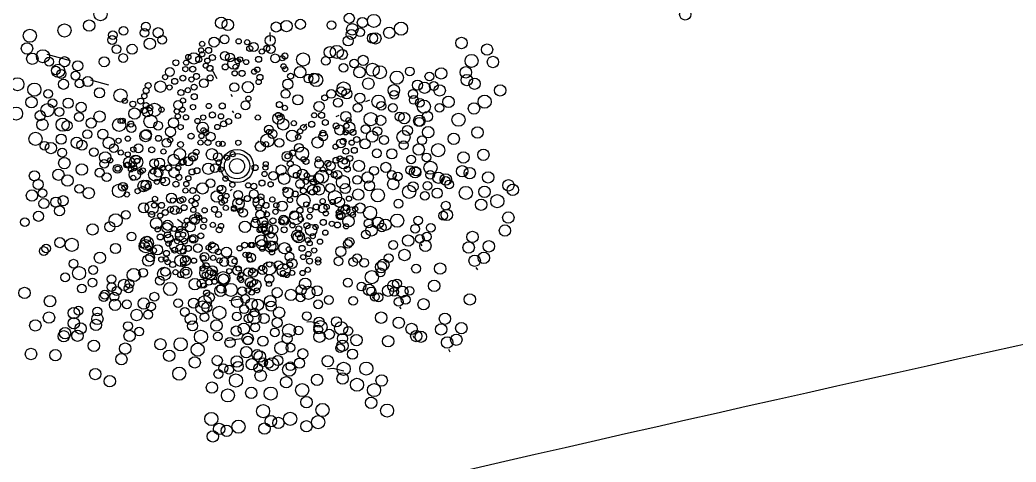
# Model space of a CAD drawing. Header units: millimetres. Extents: x 441061 to 442903, y 4515148 to 4515613.
# Drawn here: x 442230.415 to 442233.111, y 4515583.666 to 4515584.864 of the extents above; entities that cross this region are included whole.
import ezdxf

# ---------------------------------------------------------------- set-up
doc = ezdxf.new("R2010")
doc.units = ezdxf.units.MM
doc.layers.add('01_piscinas', color=254, linetype='Continuous')

msp = doc.modelspace()

# ---------------------------------------------------------------- linework, layer by layer
at = {"layer": '01_piscinas'}
for p, q in [((442231.0932, 4515584.8067), (442231.092, 4515584.8305)), ((442230.5515, 4515584.753), (442230.4885, 4515584.7705)), ((442230.9491, 4515584.705), (442230.9345, 4515584.7309)), ((442230.6556, 4515584.6873), (442230.6072, 4515584.7007)), ((442230.9855, 4515584.6631), (442230.9897, 4515584.6563)), ((442231.2413, 4515584.6611), (442231.2428, 4515584.6605)), ((442231.3513, 4515584.6434), (442231.362, 4515584.648)), ((442230.9895, 4515584.6181), (442230.9927, 4515584.6128)), ((442231.2709, 4515584.6029), (442231.2791, 4515584.6065)), ((442231.1822, 4515584.5719), (442231.1916, 4515584.5823)), ((442231.0599, 4515584.5364), (442231.059, 4515584.5328)), ((442231.2912, 4515584.5433), (442231.2927, 4515584.5427)), ((442231.4797, 4515584.4553), (442231.4782, 4515584.4448)), ((442231.4301, 4515584.4419), (442231.4286, 4515584.4314)), ((442231.5583, 4515584.434), (442231.5564, 4515584.4204)), ((442231.6229, 4515584.4514), (442231.6209, 4515584.4378)), ((442230.9893, 4515584.4045), (442230.9843, 4515584.4008)), ((442231.1713, 4515584.4123), (442231.1762, 4515584.4103)), ((442231.0626, 4515584.3762), (442231.0611, 4515584.3657)), ((442231.0806, 4515584.3486), (442231.0787, 4515584.335)), ((442230.8417, 4515584.3249), (442230.8562, 4515584.3138)), ((442231.1705, 4515584.2783), (442231.1655, 4515584.2745)), ((442231.1969, 4515584.2631), (442231.1919, 4515584.2594)), ((442231.4997, 4515584.2572), (442231.5029, 4515584.2519)), ((442231.6488, 4515584.1939), (442231.653, 4515584.187)), ((442231.0079, 4515584.1673), (442231.0071, 4515584.1637)), ((442231.1223, 4515584.1719), (442231.1215, 4515584.1683)), ((442230.9814, 4515584.1046), (442231.012, 4515584.1088)), ((442231.027, 4515584.1245), (442231.0262, 4515584.1209)), ((442231.3684, 4515584.1149), (442231.3716, 4515584.1097)), ((442231.4425, 4515584.0866), (442231.4457, 4515584.0814)), ((442230.9751, 4515583.9955), (442231.0148, 4515584.001)), ((442231.4782, 4515584.009), (442231.4823, 4515584.0022)), ((442231.5744, 4515583.9722), (442231.5786, 4515583.9654))]:
    msp.add_line(p, q, dxfattribs=at)
at = {"layer": '01_piscinas', "elevation": 0}
msp.add_lwpolyline([(442230.179, 4515583.3087, -0.005815), (442235.4049, 4515584.4796, -0.006954), (442238.9466, 4515585.064)], format="xyb", dxfattribs=at)
at = {"layer": '01_piscinas'}
for points in [[(442230.917, 4515584.1962), (442230.91, 4515584.2081), (442230.91, 4515584.2081), (442230.9045, 4515584.2123)], [(442231.2252, 4515584.0408), (442231.2026, 4515584.0467), (442231.2026, 4515584.0467), (442231.1911, 4515584.0452)], [(442231.292, 4515583.9126), (442231.2626, 4515583.9203), (442231.2626, 4515583.9203), (442231.2476, 4515583.9183)]]:
    msp.add_lwpolyline(points, dxfattribs=at)
for centre, radius in [((442230.6333, 4515584.8797), 0.0178), ((442232.2155, 4515584.8793), 0.0154), ((442230.6023, 4515584.8488), 0.0154), ((442230.756, 4515584.8458), 0.0119), ((442230.9598, 4515584.8562), 0.0154), ((442230.9778, 4515584.8508), 0.0154), ((442231.1085, 4515584.845), 0.0137), ((442231.1363, 4515584.8475), 0.0154), ((442231.1739, 4515584.8523), 0.0137), ((442231.258, 4515584.8501), 0.0119), ((442231.3064, 4515584.8685), 0.0137), ((442231.3418, 4515584.8573), 0.0137), ((442231.373, 4515584.8615), 0.0178), ((442231.4464, 4515584.8405), 0.0178), ((442230.442, 4515584.8213), 0.0178), ((442230.5355, 4515584.8357), 0.0178), ((442230.6665, 4515584.8229), 0.0119), ((442230.6955, 4515584.8346), 0.0119), ((442230.7521, 4515584.8291), 0.0119), ((442230.7892, 4515584.8296), 0.0137), ((442231.3118, 4515584.8249), 0.0137), ((442231.3146, 4515584.8387), 0.0154), ((442231.3358, 4515584.8308), 0.0119), ((442231.377, 4515584.8142), 0.0154), ((442231.4146, 4515584.8295), 0.0154), ((442230.4342, 4515584.7869), 0.0154), ((442230.6648, 4515584.8099), 0.0119), ((442230.7664, 4515584.7997), 0.0154), ((442230.8001, 4515584.8102), 0.0119), ((442230.9081, 4515584.7993), 0.00702), ((442230.9403, 4515584.8042), 0.0137), ((442230.9689, 4515584.8116), 0.0119), ((442231.007, 4515584.8062), 0.00702), ((442231.0302, 4515584.8038), 0.00702), ((442231.0475, 4515584.7908), 0.0119), ((442231.0925, 4515584.8084), 0.0137), ((442231.3035, 4515584.8073), 0.0137), ((442231.369, 4515584.8146), 0.0137), ((442231.6101, 4515584.8017), 0.0154), ((442230.4774, 4515584.7658), 0.0178), ((442230.6764, 4515584.7847), 0.0119), ((442230.7185, 4515584.7847), 0.0137), ((442230.8857, 4515584.76), 0.0154), ((442230.9058, 4515584.7817), 0.00702), ((442230.9081, 4515584.7714), 0.00702), ((442230.9257, 4515584.7817), 0.00808), ((442230.9697, 4515584.7666), 0.0119), ((442231.0369, 4515584.7868), 0.00808), ((442231.0697, 4515584.7786), 0.00702), ((442231.0833, 4515584.7872), 0.00808), ((442231.0939, 4515584.7851), 0.0119), ((442231.2536, 4515584.7765), 0.0154), ((442231.2725, 4515584.7775), 0.0178), ((442231.2875, 4515584.7707), 0.0137), ((442231.6792, 4515584.7837), 0.0154), ((442230.4486, 4515584.7591), 0.0154), ((442230.4939, 4515584.751), 0.0119), ((442230.536, 4515584.751), 0.0137), ((442230.5714, 4515584.7398), 0.0137), ((442230.6433, 4515584.7509), 0.0137), ((442230.6947, 4515584.7609), 0.0119), ((442230.8371, 4515584.7481), 0.00808), ((442230.8651, 4515584.7484), 0.00702), ((442230.8707, 4515584.7638), 0.00702), ((442230.8989, 4515584.7573), 0.00808), ((442230.9223, 4515584.7537), 0.00702), ((442230.9359, 4515584.7622), 0.00808), ((442230.9835, 4515584.7625), 0.0119), ((442230.9931, 4515584.7459), 0.0154), ((442231.0043, 4515584.7525), 0.00702), ((442231.0105, 4515584.7572), 0.00702), ((442231.0275, 4515584.75), 0.00702), ((442231.0609, 4515584.7574), 0.00808), ((442231.1055, 4515584.76), 0.0119), ((442231.125, 4515584.7603), 0.00702), ((442231.132, 4515584.7665), 0.00808), ((442231.1813, 4515584.7569), 0.0178), ((442231.2426, 4515584.7532), 0.0119), ((442231.3195, 4515584.7461), 0.0119), ((442231.344, 4515584.7546), 0.0137), ((442231.6373, 4515584.7531), 0.0178), ((442231.695, 4515584.7502), 0.0154), ((442230.5122, 4515584.7272), 0.0119), ((442230.5184, 4515584.7264), 0.0178), ((442230.5272, 4515584.7177), 0.0119), ((442230.5654, 4515584.7133), 0.0119), ((442230.8209, 4515584.7232), 0.0119), ((442230.8628, 4515584.7308), 0.00702), ((442230.8827, 4515584.7308), 0.00808), ((442230.918, 4515584.7401), 0.00702), ((442230.9294, 4515584.733), 0.00808), ((442230.9706, 4515584.7368), 0.00808), ((442230.9963, 4515584.7194), 0.00702), ((442230.9986, 4515584.7371), 0.00702), ((442231.0162, 4515584.7194), 0.00808), ((442231.0488, 4515584.7239), 0.00702), ((442231.0575, 4515584.7293), 0.00702), ((442231.1285, 4515584.7384), 0.00702), ((442231.1326, 4515584.7309), 0.00702), ((442231.1734, 4515584.7225), 0.0154), ((442231.2906, 4515584.7343), 0.0119), ((442231.3341, 4515584.7224), 0.0154), ((442231.3695, 4515584.7292), 0.0178), ((442231.3888, 4515584.7224), 0.0178), ((442231.4349, 4515584.7079), 0.0178), ((442231.4699, 4515584.7247), 0.0119), ((442231.5231, 4515584.7108), 0.0119), ((442231.5551, 4515584.7193), 0.0154), ((442231.6216, 4515584.7222), 0.0154), ((442230.4082, 4515584.6899), 0.0178), ((442230.5331, 4515584.6898), 0.0137), ((442230.5764, 4515584.6919), 0.0119), ((442230.5986, 4515584.6971), 0.0137), ((442230.7621, 4515584.6865), 0.00808), ((442230.7951, 4515584.6834), 0.0154), ((442230.8078, 4515584.7092), 0.00702), ((442230.8339, 4515584.6978), 0.00808), ((442230.8559, 4515584.7064), 0.00808), ((442230.8792, 4515584.7028), 0.00702), ((442230.8928, 4515584.7113), 0.00808), ((442230.9127, 4515584.6926), 0.0119), ((442230.9299, 4515584.707), 0.00808), ((442231.032, 4515584.6822), 0.0154), ((442231.061, 4515584.696), 0.00702), ((442231.0646, 4515584.7087), 0.00808), ((442231.1401, 4515584.6902), 0.0137), ((442231.1475, 4515584.7118), 0.00808), ((442231.1957, 4515584.7053), 0.0119), ((442231.2102, 4515584.7061), 0.0137), ((442231.2166, 4515584.7014), 0.0178), ((442231.2911, 4515584.6785), 0.0178), ((442231.3579, 4515584.6915), 0.0154), ((442231.4908, 4515584.6873), 0.0137), ((442231.5101, 4515584.6806), 0.0154), ((442231.5352, 4515584.6851), 0.0119), ((442231.6243, 4515584.7013), 0.0154), ((442231.6454, 4515584.6913), 0.0154), ((442230.4542, 4515584.6754), 0.0178), ((442230.4916, 4515584.6639), 0.0119), ((442230.6302, 4515584.6668), 0.0137), ((442230.6871, 4515584.6593), 0.0178), ((442230.7566, 4515584.6726), 0.00808), ((442230.82, 4515584.6813), 0.00702), ((442230.8508, 4515584.6674), 0.00808), ((442230.8693, 4515584.6738), 0.00702), ((442230.8864, 4515584.6821), 0.00808), ((442230.9953, 4515584.6818), 0.0119), ((442231.134, 4515584.6638), 0.0119), ((442231.2576, 4515584.6638), 0.0119), ((442231.2848, 4515584.669), 0.0137), ((442231.2997, 4515584.6637), 0.0137), ((442231.427, 4515584.6735), 0.0154), ((442231.4276, 4515584.6613), 0.0119), ((442231.4787, 4515584.6636), 0.0119), ((442231.5509, 4515584.6733), 0.0154), ((442231.7145, 4515584.6733), 0.0154), ((442230.4464, 4515584.641), 0.0154), ((442230.5033, 4515584.6388), 0.0119), ((442230.5454, 4515584.6387), 0.0137), ((442230.5808, 4515584.6275), 0.0137), ((442230.6987, 4515584.6449), 0.00702), ((442230.7208, 4515584.6362), 0.00808), ((442230.7416, 4515584.6443), 0.00808), ((442230.7517, 4515584.6578), 0.00702), ((442230.7565, 4515584.6325), 0.00808), ((442230.843, 4515584.6337), 0.0119), ((442230.8563, 4515584.6459), 0.00702), ((442230.8869, 4515584.6562), 0.00808), ((442231.0252, 4515584.6328), 0.0119), ((442231.0333, 4515584.6509), 0.00702), ((442231.1172, 4515584.6348), 0.00808), ((442231.1672, 4515584.6476), 0.0137), ((442231.2245, 4515584.6299), 0.0137), ((442231.2397, 4515584.6531), 0.00808), ((442231.2759, 4515584.6399), 0.0119), ((442231.3351, 4515584.6525), 0.0137), ((442231.3851, 4515584.6429), 0.0178), ((442231.393, 4515584.6316), 0.0119), ((442231.4808, 4515584.6475), 0.0119), ((442231.4971, 4515584.6398), 0.0119), ((442231.5079, 4515584.6293), 0.0178), ((442231.5747, 4515584.6424), 0.0154), ((442231.6726, 4515584.6427), 0.0178), ((442230.4045, 4515584.6105), 0.0178), ((442230.4702, 4515584.6049), 0.0137), ((442230.4896, 4515584.6199), 0.0178), ((442230.5216, 4515584.6149), 0.0119), ((442230.6307, 4515584.6023), 0.0154), ((442230.7253, 4515584.6104), 0.0154), ((442230.751, 4515584.6186), 0.00808), ((442230.7599, 4515584.6152), 0.0137), ((442230.7666, 4515584.6257), 0.00808), ((442230.7794, 4515584.6208), 0.0178), ((442230.7983, 4515584.6211), 0.00702), ((442230.8395, 4515584.6163), 0.00702), ((442230.8548, 4515584.6212), 0.00702), ((442230.8834, 4515584.6281), 0.00702), ((442230.9261, 4515584.631), 0.00702), ((442230.9358, 4515584.6068), 0.00808), ((442230.9626, 4515584.6312), 0.00808), ((442231.1137, 4515584.6068), 0.00702), ((442231.1322, 4515584.6259), 0.00702), ((442231.2314, 4515584.6059), 0.00808), ((442231.2968, 4515584.6026), 0.0137), ((442231.3291, 4515584.6261), 0.0119), ((442231.4244, 4515584.6259), 0.0119), ((442231.4427, 4515584.6021), 0.0119), ((442231.4551, 4515584.5982), 0.0154), ((442231.518, 4515584.6024), 0.0137), ((442231.5502, 4515584.6259), 0.0119), ((442231.6438, 4515584.6244), 0.0154), ((442230.4759, 4515584.5805), 0.0154), ((442230.5306, 4515584.5805), 0.0178), ((442230.5425, 4515584.5776), 0.0137), ((442230.5748, 4515584.6011), 0.0119), ((442230.608, 4515584.5849), 0.0137), ((442230.6834, 4515584.5798), 0.0178), ((442230.6875, 4515584.5908), 0.00702), ((442230.6931, 4515584.5909), 0.00702), ((442230.7152, 4515584.5821), 0.00808), ((442230.7685, 4515584.5893), 0.0178), ((442230.7893, 4515584.5776), 0.0119), ((442230.8309, 4515584.5855), 0.0137), ((442230.8424, 4515584.6032), 0.00702), ((442230.8644, 4515584.6004), 0.00702), ((442230.8954, 4515584.5905), 0.00702), ((442230.9096, 4515584.5717), 0.0154), ((442230.9112, 4515584.5999), 0.00702), ((442230.9592, 4515584.6031), 0.00702), ((442230.9663, 4515584.5825), 0.00808), ((442230.9799, 4515584.5891), 0.00808), ((442231.0051, 4515584.6042), 0.00702), ((442231.0589, 4515584.5997), 0.00702), ((442231.1147, 4515584.5971), 0.0154), ((442231.1178, 4515584.5993), 0.00702), ((442231.1276, 4515584.5814), 0.0154), ((442231.1564, 4515584.5843), 0.00702), ((442231.2046, 4515584.5815), 0.00808), ((442231.2115, 4515584.6059), 0.00702), ((442231.2415, 4515584.5864), 0.00808), ((442231.3059, 4515584.5725), 0.0154), ((442231.3044, 4515584.5926), 0.00702), ((442231.3643, 4515584.5954), 0.0178), ((442231.3913, 4515584.5921), 0.0137), ((442231.4959, 4515584.5909), 0.0154), ((442231.4959, 4515584.5883), 0.0119), ((442231.6019, 4515584.5938), 0.0178), ((442230.4571, 4515584.5419), 0.0178), ((442230.5974, 4515584.5545), 0.0119), ((442230.6396, 4515584.5545), 0.0137), ((442230.7165, 4515584.5713), 0.0119), ((442230.7548, 4515584.5498), 0.0154), ((442230.7571, 4515584.554), 0.0137), ((442230.8225, 4515584.5613), 0.0137), ((442230.85, 4515584.5738), 0.00702), ((442230.9119, 4515584.5651), 0.00702), ((442230.9183, 4515584.5594), 0.00808), ((442230.9311, 4515584.5478), 0.0119), ((442230.9492, 4515584.5742), 0.00702), ((442231.0888, 4515584.5673), 0.0119), ((442231.0889, 4515584.5606), 0.00702), ((442231.0988, 4515584.5552), 0.0119), ((442231.1514, 4515584.5504), 0.0154), ((442231.1734, 4515584.5626), 0.00702), ((442231.1826, 4515584.5729), 0.00808), ((442231.2359, 4515584.5484), 0.0119), ((442231.235, 4515584.5572), 0.00808), ((442231.2707, 4515584.5769), 0.00808), ((442231.2808, 4515584.566), 0.0137), ((442231.2964, 4515584.5596), 0.00702), ((442231.2987, 4515584.5772), 0.00702), ((442231.3164, 4515584.5596), 0.00808), ((442231.3507, 4515584.5682), 0.0119), ((442231.3683, 4515584.5481), 0.0154), ((442231.3821, 4515584.5626), 0.0119), ((442231.4529, 4515584.5469), 0.0178), ((442231.4636, 4515584.5648), 0.0137), ((442231.5197, 4515584.56), 0.0154), ((442231.6534, 4515584.5594), 0.0154), ((442230.4816, 4515584.5234), 0.0119), ((442230.499, 4515584.5171), 0.0154), ((442230.5265, 4515584.541), 0.0137), ((442230.5688, 4515584.5316), 0.0154), ((442230.583, 4515584.5249), 0.0137), ((442230.6558, 4515584.5308), 0.0154), ((442230.6819, 4515584.5367), 0.00702), ((442230.707, 4515584.5426), 0.00702), ((442230.79, 4515584.5434), 0.00808), ((442230.812, 4515584.531), 0.0119), ((442230.8217, 4515584.5388), 0.00702), ((442230.8496, 4515584.5266), 0.00808), ((442230.8782, 4515584.5494), 0.00808), ((442230.9039, 4515584.5321), 0.00702), ((442230.9062, 4515584.5498), 0.00702), ((442230.9239, 4515584.5321), 0.00808), ((442230.9528, 4515584.5286), 0.00702), ((442230.9633, 4515584.5285), 0.00702), ((442231.006, 4515584.5314), 0.00702), ((442231.0657, 4515584.5214), 0.0137), ((442231.0846, 4515584.5374), 0.0178), ((442231.081, 4515584.5276), 0.00702), ((442231.1171, 4515584.5314), 0.0119), ((442231.1678, 4515584.5472), 0.00702), ((442231.2206, 4515584.5325), 0.0154), ((442231.2839, 4515584.5296), 0.0119), ((442231.2896, 4515584.5352), 0.00808), ((442231.3129, 4515584.5316), 0.00702), ((442231.3265, 4515584.5401), 0.00808), ((442231.349, 4515584.5287), 0.0137), ((442231.4004, 4515584.5388), 0.0119), ((442231.4536, 4515584.5249), 0.0119), ((442231.5032, 4515584.5383), 0.0119), ((442231.5889, 4515584.542), 0.0154), ((442230.5296, 4515584.5046), 0.0119), ((442230.6152, 4515584.5058), 0.0119), ((442230.6459, 4515584.4918), 0.0154), ((442230.6689, 4515584.5169), 0.0119), ((442230.6881, 4515584.505), 0.00702), ((442230.7068, 4515584.4999), 0.00702), ((442230.722, 4515584.5133), 0.00702), ((442230.7359, 4515584.5163), 0.0119), ((442230.7717, 4515584.5124), 0.00808), ((442230.8034, 4515584.5077), 0.00702), ((442230.8478, 4515584.5009), 0.0154), ((442230.892, 4515584.5061), 0.00808), ((442230.9347, 4515584.5001), 0.0154), ((442231.0026, 4515584.4681), 0.0447), ((442230.9911, 4515584.5003), 0.00702), ((442231.138, 4515584.4941), 0.0137), ((442231.1531, 4515584.5035), 0.00808), ((442231.1703, 4515584.5176), 0.0119), ((442231.1786, 4515584.5019), 0.0178), ((442231.2693, 4515584.521), 0.00702), ((442231.2972, 4515584.5085), 0.00808), ((442231.32, 4515584.5109), 0.00808), ((442231.3808, 4515584.5029), 0.0119), ((442231.4213, 4515584.5014), 0.0137), ((442231.4943, 4515584.5133), 0.0154), ((442231.5469, 4515584.5114), 0.0178), ((442231.6152, 4515584.4917), 0.0154), ((442231.6692, 4515584.4989), 0.0154), ((442230.5352, 4515584.4763), 0.0154), ((442230.643, 4515584.4744), 0.0119), ((442230.6594, 4515584.4838), 0.00702), ((442230.7109, 4515584.4779), 0.0154), ((442230.7072, 4515584.4723), 0.00702), ((442230.7298, 4515584.479), 0.0178), ((442230.7282, 4515584.4863), 0.0119), ((442230.7234, 4515584.4733), 0.00702), ((442230.7324, 4515584.4822), 0.00702), ((442230.7783, 4515584.4757), 0.0119), ((442230.7928, 4515584.4764), 0.0137), ((442230.8312, 4515584.4848), 0.0154), ((442230.8533, 4515584.4779), 0.00808), ((442230.857, 4515584.4796), 0.00808), ((442230.8708, 4515584.481), 0.0119), ((442230.8835, 4515584.4933), 0.0119), ((442230.8822, 4515584.4887), 0.00702), ((442230.9504, 4515584.4927), 0.0119), ((442230.9532, 4515584.4788), 0.00702), ((442231.0026, 4515584.4681), 0.0344), ((442230.9753, 4515584.4909), 0.00702), ((442231.0026, 4515584.4681), 0.0203), ((442231.0802, 4515584.4735), 0.00702), ((442231.1395, 4515584.495), 0.00702), ((442231.1466, 4515584.4743), 0.00808), ((442231.1826, 4515584.4866), 0.00702), ((442231.189, 4515584.4808), 0.00808), ((442231.2249, 4515584.4741), 0.0119), ((442231.2223, 4515584.4869), 0.00702), ((442231.2484, 4515584.4755), 0.00808), ((442231.2563, 4515584.4685), 0.0119), ((442231.2704, 4515584.4841), 0.00808), ((442231.2813, 4515584.488), 0.00808), ((442231.2916, 4515584.4759), 0.0154), ((442231.2938, 4515584.4805), 0.00702), ((442231.3074, 4515584.489), 0.00808), ((442231.3324, 4515584.4686), 0.0154), ((442231.4053, 4515584.4648), 0.0137), ((442231.4738, 4515584.4862), 0.0119), ((442231.5154, 4515584.4918), 0.0119), ((442231.5262, 4515584.4638), 0.0178), ((442230.4542, 4515584.4417), 0.0137), ((442230.5191, 4515584.4449), 0.0154), ((442230.5824, 4515584.459), 0.0154), ((442230.6307, 4515584.4503), 0.0119), ((442230.6794, 4515584.4611), 0.0119), ((442230.6796, 4515584.4614), 0.00702), ((442230.7033, 4515584.4707), 0.00702), ((442230.7157, 4515584.4593), 0.00702), ((442230.726, 4515584.4452), 0.0154), ((442230.7248, 4515584.4628), 0.00702), ((442230.7413, 4515584.4526), 0.00702), ((442230.7477, 4515584.4565), 0.00702), ((442230.7808, 4515584.4452), 0.0178), ((442230.7755, 4515584.4535), 0.00702), ((442230.7899, 4515584.4505), 0.0119), ((442230.8007, 4515584.463), 0.00702), ((442230.8177, 4515584.4632), 0.00808), ((442230.832, 4515584.4505), 0.0137), ((442230.8431, 4515584.4631), 0.00702), ((442230.8807, 4515584.4523), 0.00808), ((442230.8942, 4515584.4557), 0.00808), ((442230.9249, 4515584.4611), 0.0154), ((442230.9428, 4515584.4627), 0.0119), ((442230.9586, 4515584.4592), 0.00702), ((442231.0513, 4515584.464), 0.00808), ((442231.077, 4515584.4467), 0.00702), ((442231.0793, 4515584.4643), 0.00702), ((442231.1005, 4515584.442), 0.0119), ((442231.122, 4515584.4575), 0.0137), ((442231.1579, 4515584.4543), 0.0178), ((442231.1793, 4515584.4462), 0.0137), ((442231.2323, 4515584.4396), 0.0178), ((442231.2345, 4515584.459), 0.00702), ((442231.2515, 4515584.4518), 0.00702), ((442231.2653, 4515584.4451), 0.00808), ((442231.2746, 4515584.4447), 0.0119), ((442231.3009, 4515584.4598), 0.00808), ((442231.3562, 4515584.4376), 0.0154), ((442231.3732, 4515584.4556), 0.0119), ((442231.4217, 4515584.444), 0.0119), ((442231.4373, 4515584.4402), 0.0119), ((442231.4713, 4515584.4574), 0.0119), ((442231.4844, 4515584.4519), 0.0154), ((442231.487, 4515584.4536), 0.0119), ((442231.5254, 4515584.4447), 0.0119), ((442231.5474, 4515584.4368), 0.0154), ((442231.6119, 4515584.4542), 0.0154), ((442231.6323, 4515584.4492), 0.0154), ((442231.6822, 4515584.4377), 0.0154), ((442230.4643, 4515584.4186), 0.0137), ((442230.5439, 4515584.4291), 0.0154), ((442230.6498, 4515584.4381), 0.0119), ((442230.7213, 4515584.4362), 0.00702), ((442230.7498, 4515584.4143), 0.0154), ((442230.7568, 4515584.4167), 0.0137), ((442230.7854, 4515584.4257), 0.00702), ((442230.8016, 4515584.4296), 0.00702), ((442230.8082, 4515584.4267), 0.0119), ((442230.8373, 4515584.4193), 0.00808), ((442230.8451, 4515584.4377), 0.00808), ((442230.8653, 4515584.4196), 0.00702), ((442230.8709, 4515584.435), 0.00702), ((442230.9307, 4515584.4218), 0.0119), ((442230.9712, 4515584.4341), 0.00702), ((442230.9899, 4515584.4176), 0.00702), ((442231.0701, 4515584.4223), 0.00808), ((442231.0935, 4515584.4187), 0.00702), ((442231.1299, 4515584.4342), 0.0154), ((442231.1632, 4515584.443), 0.00808), ((442231.1732, 4515584.4198), 0.0119), ((442231.1889, 4515584.4257), 0.00702), ((442231.1912, 4515584.4433), 0.00702), ((442231.2047, 4515584.4341), 0.00808), ((442231.2088, 4515584.4256), 0.00808), ((442231.2232, 4515584.4346), 0.0137), ((442231.2894, 4515584.4246), 0.0178), ((442231.3278, 4515584.4308), 0.0119), ((442231.361, 4515584.4146), 0.0137), ((442231.4254, 4515584.4197), 0.0154), ((442231.4788, 4515584.4123), 0.0137), ((442231.5178, 4515584.4147), 0.0119), ((442231.5677, 4515584.4318), 0.0154), ((442231.5674, 4515584.4281), 0.0119), ((442231.5765, 4515584.4186), 0.0119), ((442231.7368, 4515584.4161), 0.0154), ((442230.4476, 4515584.3884), 0.0154), ((442230.476, 4515584.395), 0.0119), ((442230.5757, 4515584.4068), 0.0119), ((442230.6013, 4515584.3951), 0.0154), ((442230.683, 4515584.4012), 0.0178), ((442230.6939, 4515584.412), 0.0119), ((442230.6979, 4515584.4103), 0.00702), ((442230.7043, 4515584.3915), 0.00702), ((442230.7336, 4515584.4005), 0.00702), ((442230.7462, 4515584.4065), 0.00702), ((442230.761, 4515584.4137), 0.00702), ((442230.863, 4515584.402), 0.00702), ((442230.8829, 4515584.4019), 0.00808), ((442230.9091, 4515584.4079), 0.0154), ((442230.948, 4515584.386), 0.0154), ((442230.9606, 4515584.4049), 0.0119), ((442230.9566, 4515584.4083), 0.00702), ((442231.0057, 4515584.3899), 0.0119), ((442231.0327, 4515584.4162), 0.00702), ((442231.0478, 4515584.3925), 0.0119), ((442231.0481, 4515584.4137), 0.00808), ((442231.1338, 4515584.4041), 0.00702), ((442231.141, 4515584.3962), 0.0137), ((442231.16, 4515584.3926), 0.00808), ((442231.182, 4515584.4013), 0.00808), ((442231.2065, 4515584.4035), 0.0137), ((442231.2053, 4515584.3976), 0.00702), ((442231.2244, 4515584.4053), 0.0154), ((442231.2189, 4515584.4061), 0.00808), ((442231.255, 4515584.4088), 0.0119), ((442231.2676, 4515584.3842), 0.0178), ((442231.2955, 4515584.4073), 0.0137), ((442231.3307, 4515584.391), 0.0154), ((442231.3834, 4515584.3891), 0.0178), ((442231.4685, 4515584.3986), 0.0178), ((442231.5107, 4515584.3876), 0.0119), ((442231.5443, 4515584.3951), 0.0137), ((442231.6216, 4515584.3956), 0.0178), ((442231.6723, 4515584.3987), 0.0154), ((442231.7487, 4515584.4038), 0.0154), ((442230.4801, 4515584.3667), 0.0137), ((442230.5121, 4515584.3704), 0.0137), ((442230.5322, 4515584.3745), 0.0137), ((442230.7717, 4515584.3552), 0.0178), ((442230.7805, 4515584.3795), 0.00702), ((442230.825, 4515584.3813), 0.0137), ((442230.8292, 4515584.3751), 0.00702), ((442230.8492, 4515584.3751), 0.00808), ((442230.8561, 4515584.3776), 0.00808), ((442230.8794, 4515584.3739), 0.00702), ((442230.8891, 4515584.3657), 0.00808), ((442230.893, 4515584.3824), 0.00808), ((442230.9587, 4515584.3822), 0.00702), ((442230.9616, 4515584.3691), 0.00702), ((442230.9685, 4515584.3752), 0.00808), ((442230.9739, 4515584.3871), 0.00702), ((442231.0067, 4515584.3665), 0.0154), ((442231.0084, 4515584.3715), 0.00808), ((442231.0304, 4515584.3801), 0.00808), ((442231.0613, 4515584.3698), 0.0154), ((442231.0538, 4515584.3765), 0.00702), ((442231.0674, 4515584.385), 0.00808), ((442231.0981, 4515584.3776), 0.00702), ((442231.125, 4515584.3596), 0.0137), ((442231.146, 4515584.3762), 0.00702), ((442231.1825, 4515584.3747), 0.0178), ((442231.1901, 4515584.3643), 0.00702), ((442231.2343, 4515584.3732), 0.00702), ((442231.2613, 4515584.3711), 0.00702), ((442231.2796, 4515584.3707), 0.0137), ((442231.3055, 4515584.3799), 0.00702), ((442231.4393, 4515584.3665), 0.0119), ((442231.5673, 4515584.3609), 0.0119), ((442231.6632, 4515584.3635), 0.0154), ((442231.7068, 4515584.3732), 0.0178), ((442230.4651, 4515584.3322), 0.0137), ((442230.5222, 4515584.3473), 0.0137), ((442230.7019, 4515584.3363), 0.0119), ((442230.7499, 4515584.3551), 0.0137), ((442230.7714, 4515584.3375), 0.00808), ((442230.7782, 4515584.3619), 0.00702), ((442230.7982, 4515584.3619), 0.00808), ((442230.8083, 4515584.3424), 0.00808), ((442230.8224, 4515584.3507), 0.00808), ((442230.8341, 4515584.3488), 0.0119), ((442230.8457, 4515584.3471), 0.00702), ((442230.8593, 4515584.3556), 0.00808), ((442230.8843, 4515584.3496), 0.00702), ((442230.9149, 4515584.3484), 0.00702), ((442230.9417, 4515584.3509), 0.00808), ((442230.9525, 4515584.3369), 0.00808), ((442230.9724, 4515584.3551), 0.00702), ((442230.9944, 4515584.3524), 0.00702), ((442230.9945, 4515584.355), 0.00702), ((442231.0115, 4515584.3478), 0.00702), ((442231.0191, 4515584.3416), 0.0119), ((442231.0609, 4515584.3558), 0.00808), ((442231.0651, 4515584.3371), 0.0119), ((442231.0809, 4515584.3618), 0.00808), ((442231.0834, 4515584.3377), 0.00702), ((442231.1066, 4515584.3445), 0.00702), ((442231.1089, 4515584.3621), 0.00702), ((442231.1617, 4515584.3271), 0.0178), ((442231.157, 4515584.335), 0.0119), ((442231.1729, 4515584.3485), 0.00808), ((442231.2009, 4515584.3489), 0.00702), ((442231.2171, 4515584.3574), 0.00808), ((442231.2346, 4515584.3531), 0.0119), ((442231.2428, 4515584.3401), 0.00702), ((442231.2451, 4515584.3577), 0.00702), ((442231.2778, 4515584.3431), 0.00702), ((442231.2826, 4515584.3343), 0.0119), ((442231.2836, 4515584.3507), 0.00702), ((442231.2959, 4515584.3499), 0.0119), ((442231.2986, 4515584.3555), 0.00808), ((442231.3115, 4515584.3461), 0.0119), ((442231.322, 4515584.3519), 0.00702), ((442231.336, 4515584.3546), 0.0137), ((442231.3626, 4515584.3415), 0.0178), ((442231.5603, 4515584.3339), 0.0119), ((442231.5703, 4515584.336), 0.0154), ((442231.7367, 4515584.3288), 0.0154), ((442230.4282, 4515584.3163), 0.0119), ((442230.6585, 4515584.304), 0.0137), ((442230.674, 4515584.3212), 0.0178), ((442230.7836, 4515584.3131), 0.0154), ((442230.7947, 4515584.3339), 0.00702), ((442230.8149, 4515584.3079), 0.0137), ((442230.8668, 4515584.3205), 0.00702), ((442230.8758, 4515584.3036), 0.0137), ((442230.8879, 4515584.3237), 0.0137), ((442230.8858, 4515584.3211), 0.00808), ((442230.8951, 4515584.3351), 0.00702), ((442230.8997, 4515584.3291), 0.00702), ((442230.9138, 4515584.3215), 0.00702), ((442231.024, 4515584.3036), 0.0154), ((442231.0527, 4515584.313), 0.0119), ((442231.0516, 4515584.3229), 0.00702), ((442231.0728, 4515584.3164), 0.0137), ((442231.0777, 4515584.3115), 0.00808), ((442231.0997, 4515584.3201), 0.00808), ((442231.1231, 4515584.3164), 0.00702), ((442231.128, 4515584.3233), 0.0119), ((442231.1311, 4515584.3199), 0.0119), ((442231.1754, 4515584.3244), 0.00702), ((442231.1986, 4515584.3312), 0.00702), ((442231.236, 4515584.3157), 0.00808), ((442231.2593, 4515584.312), 0.00702), ((442231.2744, 4515584.3087), 0.00808), ((442231.2813, 4515584.333), 0.00702), ((442231.3042, 4515584.3187), 0.0154), ((442231.3162, 4515584.336), 0.00702), ((442231.3589, 4515584.3129), 0.0119), ((442231.3838, 4515584.3145), 0.0154), ((442231.4042, 4515584.3094), 0.0154), ((442231.436, 4515584.3205), 0.0178), ((442231.4926, 4515584.3207), 0.0119), ((442230.6117, 4515584.2968), 0.0154), ((442230.7877, 4515584.2969), 0.00702), ((442230.8125, 4515584.3013), 0.0137), ((442230.8148, 4515584.2822), 0.00808), ((442230.832, 4515584.298), 0.00702), ((442230.8534, 4515584.2803), 0.0178), ((442230.8485, 4515584.2979), 0.00702), ((442230.8614, 4515584.3083), 0.00702), ((442230.9115, 4515584.3038), 0.00702), ((442230.9373, 4515584.3089), 0.00702), ((442230.9544, 4515584.2955), 0.00808), ((442230.9593, 4515584.3061), 0.00702), ((442231.0638, 4515584.295), 0.00702), ((442231.0719, 4515584.3008), 0.0119), ((442231.0838, 4515584.2978), 0.0154), ((442231.0759, 4515584.296), 0.00702), ((442231.0808, 4515584.2878), 0.00702), ((442231.1015, 4515584.297), 0.0119), ((442231.1302, 4515584.2958), 0.00808), ((442231.1524, 4515584.3078), 0.00702), ((442231.1657, 4515584.2798), 0.0154), ((442231.1696, 4515584.2755), 0.0154), ((442231.1697, 4515584.2982), 0.00808), ((442231.1917, 4515584.3068), 0.00808), ((442231.2033, 4515584.295), 0.0154), ((442231.2151, 4515584.3032), 0.00702), ((442231.2415, 4515584.288), 0.00702), ((442231.2978, 4515584.305), 0.00702), ((442231.3513, 4515584.2829), 0.0119), ((442231.3666, 4515584.2942), 0.0154), ((442231.3946, 4515584.3021), 0.0119), ((442231.4847, 4515584.2985), 0.0119), ((442231.5268, 4515584.301), 0.0119), ((442231.6396, 4515584.2764), 0.0154), ((442231.7276, 4515584.2936), 0.0154), ((442230.523, 4515584.2609), 0.0137), ((442230.5553, 4515584.2548), 0.0178), ((442230.7172, 4515584.2773), 0.0119), ((442230.7554, 4515584.2513), 0.0178), ((442230.7585, 4515584.2598), 0.0178), ((442230.7598, 4515584.2701), 0.00808), ((442230.7948, 4515584.2762), 0.00808), ((442230.8179, 4515584.2715), 0.0119), ((442230.8173, 4515584.2581), 0.00702), ((442230.8377, 4515584.2542), 0.0178), ((442230.8405, 4515584.2649), 0.00702), ((442230.8428, 4515584.2825), 0.00702), ((442230.8564, 4515584.2823), 0.00702), ((442230.8604, 4515584.2649), 0.00808), ((442230.8849, 4515584.2711), 0.0119), ((442230.8826, 4515584.2708), 0.00808), ((442230.9046, 4515584.2794), 0.00808), ((442230.935, 4515584.2551), 0.00808), ((442231.0678, 4515584.2664), 0.0154), ((442231.0699, 4515584.2553), 0.0137), ((442231.0939, 4515584.2709), 0.0178), ((442231.0926, 4515584.2506), 0.0154), ((442231.0996, 4515584.2514), 0.0137), ((442231.0946, 4515584.2811), 0.00808), ((442231.1679, 4515584.2827), 0.00702), ((442231.1728, 4515584.2745), 0.00702), ((442231.1943, 4515584.2675), 0.00702), ((442231.1992, 4515584.2594), 0.00702), ((442231.2074, 4515584.2785), 0.00702), ((442231.2271, 4515584.2635), 0.00702), ((442231.3024, 4515584.2577), 0.0119), ((442231.3072, 4515584.2626), 0.0119), ((442231.4253, 4515584.2546), 0.0119), ((442231.4657, 4515584.2664), 0.0154), ((442231.4972, 4515584.2711), 0.0119), ((442231.5122, 4515584.2522), 0.0154), ((442231.5163, 4515584.277), 0.0119), ((442231.6294, 4515584.2476), 0.0154), ((442231.684, 4515584.2509), 0.0154), ((442230.4795, 4515584.2381), 0.0119), ((442230.4861, 4515584.245), 0.0119), ((442230.6737, 4515584.245), 0.0137), ((442230.7459, 4515584.2536), 0.00702), ((442230.7579, 4515584.2546), 0.00702), ((442230.7629, 4515584.2464), 0.00702), ((442230.7767, 4515584.2397), 0.00808), ((442230.7875, 4515584.2413), 0.0137), ((442230.8117, 4515584.2319), 0.00808), ((442230.8337, 4515584.2405), 0.00808), ((442230.8508, 4515584.2435), 0.0137), ((442230.857, 4515584.2368), 0.00702), ((442230.8706, 4515584.2454), 0.00808), ((442230.8965, 4515584.246), 0.0119), ((442230.9257, 4515584.2476), 0.00702), ((442230.9386, 4515584.246), 0.0137), ((442230.9519, 4515584.2361), 0.00808), ((442230.974, 4515584.2348), 0.0137), ((442231.0096, 4515584.2454), 0.00702), ((442231.0232, 4515584.254), 0.00808), ((442231.04, 4515584.2546), 0.00702), ((442231.0441, 4515584.2546), 0.00702), ((442231.071, 4515584.2447), 0.00702), ((442231.0867, 4515584.2541), 0.00702), ((442231.0971, 4515584.2346), 0.00702), ((442231.1312, 4515584.2456), 0.0154), ((442231.1428, 4515584.2429), 0.00702), ((442231.1785, 4515584.2455), 0.00808), ((442231.1958, 4515584.2302), 0.00702), ((442231.2115, 4515584.2396), 0.00702), ((442231.2832, 4515584.2368), 0.0137), ((442231.4559, 4515584.2274), 0.0154), ((442230.5603, 4515584.2038), 0.0119), ((442230.6315, 4515584.2201), 0.0154), ((442230.7625, 4515584.2125), 0.0154), ((442230.7674, 4515584.2207), 0.0119), ((442230.7977, 4515584.2154), 0.00702), ((442230.8098, 4515584.2163), 0.00702), ((442230.8147, 4515584.2082), 0.00702), ((442230.8285, 4515584.2015), 0.00808), ((442230.8495, 4515584.2121), 0.0154), ((442230.8634, 4515584.2122), 0.0137), ((442230.8641, 4515584.2161), 0.00808), ((442230.886, 4515584.2121), 0.00702), ((442230.9148, 4515584.2222), 0.0119), ((442230.9116, 4515584.2192), 0.00702), ((442230.9379, 4515584.2196), 0.00702), ((442230.955, 4515584.2124), 0.00702), ((442230.968, 4515584.2084), 0.0119), ((442230.9893, 4515584.2102), 0.0137), ((442230.996, 4515584.2105), 0.00702), ((442231.0256, 4515584.228), 0.00702), ((442231.0342, 4515584.2277), 0.00702), ((442231.0407, 4515584.2202), 0.0119), ((442231.0371, 4515584.2146), 0.00702), ((442231.0901, 4515584.1914), 0.0178), ((442231.0901, 4515584.2019), 0.00702), ((442231.1148, 4515584.1998), 0.0119), ((442231.1444, 4515584.2228), 0.0119), ((442231.1512, 4515584.2042), 0.0137), ((442231.1816, 4515584.2218), 0.00702), ((442231.1987, 4515584.2109), 0.00808), ((442231.222, 4515584.2073), 0.00702), ((442231.2222, 4515584.215), 0.00702), ((442231.2771, 4515584.2104), 0.0119), ((442231.317, 4515584.2086), 0.0119), ((442231.3277, 4515584.2186), 0.0119), ((442231.3468, 4515584.2064), 0.0119), ((442231.3923, 4515584.1946), 0.0154), ((442231.3986, 4515584.2009), 0.0154), ((442231.413, 4515584.2188), 0.0119), ((442231.6456, 4515584.2119), 0.0154), ((442231.6704, 4515584.2197), 0.0154), ((442230.5751, 4515584.1781), 0.0178), ((442230.6132, 4515584.1867), 0.0119), ((442230.7229, 4515584.1732), 0.0178), ((442230.7486, 4515584.1793), 0.0119), ((442230.8052, 4515584.1762), 0.0178), ((442230.8084, 4515584.1818), 0.0119), ((442230.8363, 4515584.1809), 0.00702), ((442230.8501, 4515584.1742), 0.00808), ((442230.8646, 4515584.1794), 0.0154), ((442230.8573, 4515584.2018), 0.00702), ((442230.8644, 4515584.1811), 0.00808), ((442230.9194, 4515584.1793), 0.0178), ((442230.9094, 4515584.191), 0.00702), ((442230.9187, 4515584.1985), 0.00808), ((442230.9304, 4515584.1736), 0.0137), ((442230.9357, 4515584.1848), 0.0137), ((442230.9387, 4515584.179), 0.00808), ((442230.9654, 4515584.1648), 0.0178), ((442230.9816, 4515584.1838), 0.00702), ((442231.0029, 4515584.1851), 0.0119), ((442231.0069, 4515584.1907), 0.00702), ((442231.033, 4515584.1808), 0.0119), ((442231.0457, 4515584.1791), 0.0119), ((442231.0447, 4515584.1852), 0.00702), ((442231.0717, 4515584.1867), 0.0119), ((442231.07, 4515584.1921), 0.00702), ((442231.1287, 4515584.1864), 0.0178), ((442231.1271, 4515584.1787), 0.00702), ((442231.1334, 4515584.1954), 0.00702), ((442231.1459, 4515584.2014), 0.00702), ((442231.152, 4515584.1789), 0.00702), ((442231.1798, 4515584.1786), 0.00702), ((442231.194, 4515584.187), 0.00702), ((442231.3673, 4515584.1674), 0.0178), ((442231.391, 4515584.1803), 0.0119), ((442231.487, 4515584.1905), 0.0119), ((442231.5521, 4515584.1906), 0.0154), ((442230.5374, 4515584.1668), 0.0119), ((442230.6112, 4515584.1526), 0.0119), ((442230.6629, 4515584.162), 0.0119), ((442230.6968, 4515584.1464), 0.0154), ((442230.7118, 4515584.1496), 0.0119), ((442230.7936, 4515584.1579), 0.0119), ((442230.8884, 4515584.1484), 0.0154), ((442230.9065, 4515584.1498), 0.0119), ((442230.9165, 4515584.1731), 0.00808), ((442230.9267, 4515584.1536), 0.00808), ((442230.9417, 4515584.1553), 0.00702), ((442230.9658, 4515584.1624), 0.0137), ((442231.0106, 4515584.1639), 0.00702), ((442231.0127, 4515584.1741), 0.00702), ((442231.014, 4515584.1593), 0.00702), ((442231.0386, 4515584.1528), 0.0137), ((442231.0381, 4515584.148), 0.00702), ((442231.0522, 4515584.1459), 0.0154), ((442231.0506, 4515584.154), 0.00702), ((442231.09, 4515584.1629), 0.0119), ((442231.0891, 4515584.1492), 0.00702), ((442231.1376, 4515584.1732), 0.00702), ((442231.1869, 4515584.1492), 0.0154), ((442231.3026, 4515584.1524), 0.0119), ((442231.4253, 4515584.1437), 0.0154), ((442231.4354, 4515584.1501), 0.0119), ((442231.5361, 4515584.144), 0.0154), ((442230.4276, 4515584.1246), 0.0154), ((442230.5827, 4515584.1364), 0.0119), ((442230.6446, 4515584.12), 0.0119), ((442230.6628, 4515584.1407), 0.0119), ((442230.6769, 4515584.1298), 0.0119), ((442230.7089, 4515584.1372), 0.0119), ((442230.8216, 4515584.1354), 0.0178), ((442230.9131, 4515584.145), 0.00702), ((442230.9202, 4515584.1243), 0.00808), ((442230.9576, 4515584.1304), 0.0154), ((442230.9597, 4515584.136), 0.0119), ((442230.9854, 4515584.1328), 0.0178), ((442231.0167, 4515584.1294), 0.0119), ((442231.0318, 4515584.1313), 0.00702), ((442231.0423, 4515584.1258), 0.00702), ((442231.0567, 4515584.1315), 0.00702), ((442231.1109, 4515584.1255), 0.0137), ((442231.1484, 4515584.1193), 0.0154), ((442231.1764, 4515584.1328), 0.0137), ((442231.1957, 4515584.125), 0.0178), ((442231.2192, 4515584.1303), 0.0137), ((442231.3392, 4515584.1418), 0.0119), ((442231.3595, 4515584.1331), 0.0154), ((442231.3659, 4515584.1288), 0.0119), ((442231.4113, 4515584.1307), 0.0154), ((442231.4275, 4515584.1279), 0.0119), ((442231.4501, 4515584.1279), 0.0154), ((442231.4695, 4515584.1305), 0.0119), ((442230.4964, 4515584.1023), 0.0154), ((442230.6418, 4515584.1136), 0.0119), ((442230.6724, 4515584.0926), 0.0154), ((442230.6704, 4515584.1147), 0.0119), ((442230.7046, 4515584.0938), 0.0119), ((442230.7501, 4515584.0959), 0.0154), ((442230.7789, 4515584.1144), 0.0119), ((442230.843, 4515584.0969), 0.0119), ((442230.8852, 4515584.0969), 0.0137), ((442230.9087, 4515584.0852), 0.0178), ((442230.9157, 4515584.0999), 0.0178), ((442230.9275, 4515584.1125), 0.0137), ((442231.0029, 4515584.1002), 0.0154), ((442231.0248, 4515584.1084), 0.0119), ((442231.0422, 4515584.0946), 0.0154), ((442231.0587, 4515584.0924), 0.0154), ((442231.0924, 4515584.1023), 0.0154), ((442231.0949, 4515584.0889), 0.0137), ((442231.1743, 4515584.1127), 0.0119), ((442231.2222, 4515584.0939), 0.0119), ((442231.2512, 4515584.1056), 0.0119), ((442231.3171, 4515584.1033), 0.0119), ((442231.3757, 4515584.1141), 0.0119), ((442231.3853, 4515584.1127), 0.0119), ((442231.44, 4515584.1005), 0.0119), ((442231.459, 4515584.1065), 0.0119), ((442231.5075, 4515584.0939), 0.0154), ((442231.6324, 4515584.1072), 0.0154), ((442230.561, 4515584.0702), 0.0154), ((442230.5737, 4515584.0766), 0.0119), ((442230.6245, 4515584.0741), 0.0119), ((442230.7309, 4515584.0649), 0.0154), ((442230.7619, 4515584.0658), 0.0119), ((442230.7698, 4515584.088), 0.0119), ((442230.8613, 4515584.0731), 0.0119), ((442230.9206, 4515584.0857), 0.0137), ((442230.9547, 4515584.0707), 0.0178), ((442231.0219, 4515584.0805), 0.0119), ((442231.0494, 4515584.0583), 0.0178), ((442231.05, 4515584.0714), 0.0119), ((442231.1162, 4515584.0713), 0.0154), ((442230.4567, 4515584.0368), 0.0154), ((442230.4937, 4515584.0579), 0.0154), ((442230.5608, 4515584.0425), 0.0154), ((442230.6208, 4515584.038), 0.0154), ((442230.6246, 4515584.0541), 0.0154), ((442230.8777, 4515584.0543), 0.0154), ((442230.8823, 4515584.0357), 0.0137), ((442230.9145, 4515584.0593), 0.0119), ((442230.9469, 4515584.0363), 0.0154), ((442231.0021, 4515584.061), 0.0119), ((442231.0335, 4515584.0553), 0.0119), ((442231.0756, 4515584.0553), 0.0137), ((442231.111, 4515584.0441), 0.0137), ((442231.1913, 4515584.0619), 0.0119), ((442231.2285, 4515584.0322), 0.0178), ((442231.2245, 4515584.0457), 0.0137), ((442231.2716, 4515584.0462), 0.0137), ((442231.3925, 4515584.0577), 0.0154), ((442231.4401, 4515584.0439), 0.0154), ((442231.5652, 4515584.0548), 0.0154), ((442230.5335, 4515584.0072), 0.0154), ((442230.5372, 4515584.0156), 0.0154), ((442230.5707, 4515584.0087), 0.0154), ((442230.5792, 4515584.0283), 0.0154), ((442230.7075, 4515584.0348), 0.0119), ((442230.7118, 4515584.0082), 0.0154), ((442230.7377, 4515584.02), 0.0119), ((442230.9049, 4515584.0058), 0.0178), ((442231.0004, 4515584.0215), 0.0137), ((442231.0209, 4515584.0277), 0.0154), ((442231.0518, 4515584.0315), 0.0119), ((442231.105, 4515584.0177), 0.0119), ((442231.1434, 4515584.0228), 0.0178), ((442231.1691, 4515584.0228), 0.0119), ((442231.2258, 4515584.0061), 0.0154), ((442231.2224, 4515584.0256), 0.0119), ((442231.2523, 4515584.0126), 0.0137), ((442231.2842, 4515584.0289), 0.0178), ((442231.3036, 4515584.0216), 0.0119), ((442231.4749, 4515584.0271), 0.0154), ((442231.4876, 4515584.0079), 0.0154), ((442231.5001, 4515584.0061), 0.0154), ((442231.555, 4515584.0259), 0.0154), ((442231.6096, 4515584.0292), 0.0154), ((442230.6152, 4515583.9815), 0.0154), ((442230.7952, 4515583.9855), 0.0154), ((442230.8499, 4515583.9855), 0.0178), ((442230.9504, 4515584.0066), 0.0119), ((442230.9836, 4515583.9904), 0.0137), ((442231.0314, 4515584.0005), 0.0154), ((442231.0322, 4515583.9957), 0.0119), ((442231.0727, 4515583.9942), 0.0137), ((442231.1382, 4515584.0015), 0.0137), ((442231.2881, 4515583.9817), 0.0154), ((442231.2877, 4515584.0015), 0.0137), ((442231.3257, 4515583.9969), 0.0154), ((442231.4115, 4515583.9938), 0.0154), ((442231.5712, 4515583.9903), 0.0154), ((442231.596, 4515583.998), 0.0154), ((442230.445, 4515583.9592), 0.0154), ((442230.5111, 4515583.9559), 0.0154), ((442230.7, 4515583.9739), 0.0154), ((442230.819, 4515583.9546), 0.0154), ((442230.896, 4515583.971), 0.0178), ((442231.0276, 4515583.9642), 0.0154), ((442231.0567, 4515583.9576), 0.0137), ((442231.0642, 4515583.9523), 0.0154), ((442231.1226, 4515583.9752), 0.0178), ((442231.1472, 4515583.9763), 0.0119), ((442231.1804, 4515583.96), 0.0137), ((442231.2817, 4515583.975), 0.0119), ((442231.3149, 4515583.9588), 0.0137), ((442230.6897, 4515583.9451), 0.0154), ((442230.8881, 4515583.9366), 0.0154), ((442230.9491, 4515583.9413), 0.0137), ((442231.0019, 4515583.9388), 0.0154), ((442231.0427, 4515583.9315), 0.0154), ((442231.073, 4515583.9368), 0.0119), ((442231.0887, 4515583.9329), 0.0119), ((442231.0975, 4515583.9315), 0.0178), ((442231.1132, 4515583.9415), 0.0137), ((442231.1715, 4515583.9346), 0.0137), ((442231.2479, 4515583.94), 0.0154), ((442230.619, 4515583.9049), 0.0154), ((442230.8462, 4515583.906), 0.0178), ((442230.9521, 4515583.905), 0.0119), ((442230.9654, 4515583.9206), 0.0119), ((442230.9811, 4515583.9167), 0.0119), ((442231.0056, 4515583.9252), 0.0137), ((442231.0598, 4515583.9212), 0.0119), ((442231.0665, 4515583.9006), 0.0154), ((442231.1435, 4515583.9169), 0.0178), ((442231.147, 4515583.9261), 0.0119), ((442231.2911, 4515583.919), 0.0178), ((442231.3524, 4515583.9197), 0.0178), ((442230.6582, 4515583.8855), 0.0154), ((442230.9997, 4515583.8875), 0.0178), ((442231.1357, 4515583.8826), 0.0154), ((442231.2191, 4515583.8892), 0.0154), ((442231.2883, 4515583.8928), 0.0154), ((442231.3272, 4515583.876), 0.0178), ((442231.3939, 4515583.8876), 0.0154), ((442230.9347, 4515583.8682), 0.0154), ((442230.9779, 4515583.8471), 0.0178), ((442231.0411, 4515583.8539), 0.0154), ((442231.0937, 4515583.852), 0.0178), ((442231.1789, 4515583.8615), 0.0178), ((442231.3733, 4515583.8615), 0.0178), ((442231.1906, 4515583.8287), 0.0154), ((442231.3654, 4515583.8271), 0.0154), ((442231.073, 4515583.8044), 0.0178), ((442231.2338, 4515583.8076), 0.0178), ((442231.4086, 4515583.806), 0.0178), ((442230.933, 4515583.7833), 0.0178), ((442231.0064, 4515583.7624), 0.0178), ((442231.0942, 4515583.7774), 0.0154), ((442231.1145, 4515583.7724), 0.0154), ((442231.1464, 4515583.7835), 0.0178), ((442231.1903, 4515583.7635), 0.0154), ((442231.2222, 4515583.7746), 0.0178), ((442230.937, 4515583.736), 0.0154), ((442230.9542, 4515583.7563), 0.0154), ((442230.9746, 4515583.7513), 0.0154), ((442231.0769, 4515583.7572), 0.0154)]:
    msp.add_circle(centre, radius, dxfattribs=at)

doc.saveas('drawing.dxf')
